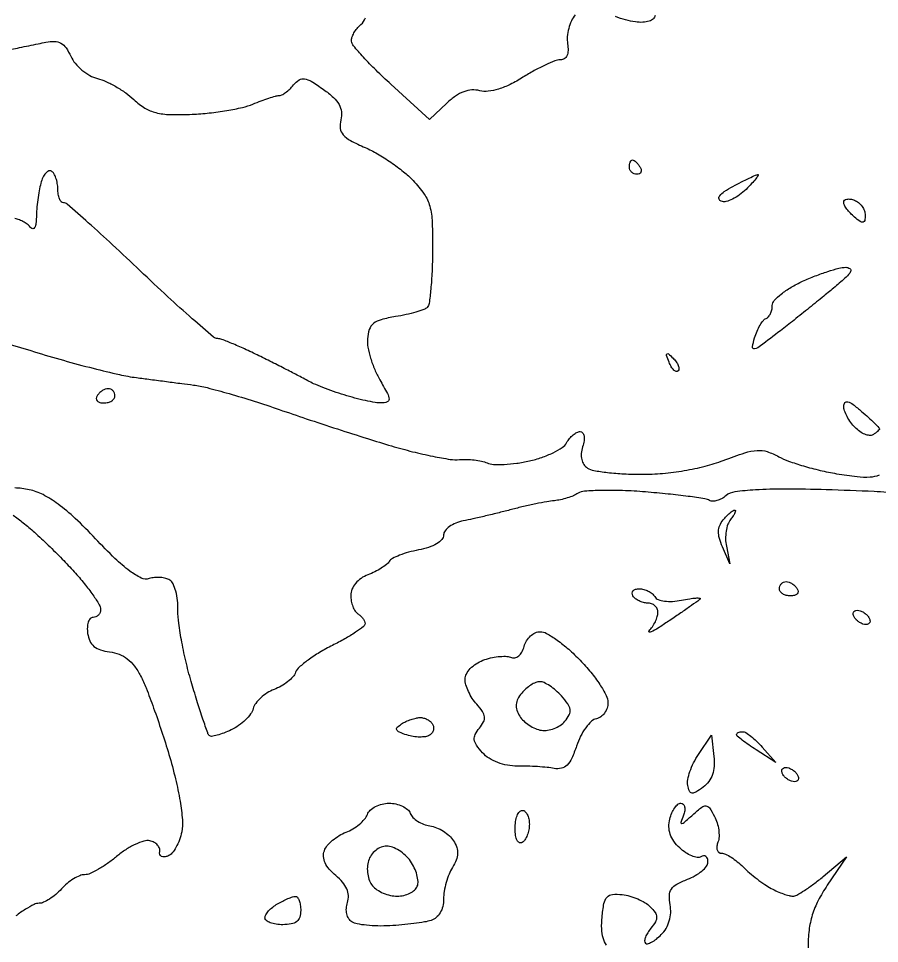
# Model space of a CAD drawing. Extents: x 0 to 102, y 0 to 135.
# Drawn here: x 41.24 to 51.44, y 9.76 to 20.71 of the extents above; entities that cross this region are included whole.
import ezdxf

# ---------------------------------------------------------------- set-up
doc = ezdxf.new("R2010")
doc.units = 0
doc.header["$MEASUREMENT"] = 0

msp = doc.modelspace()

# ---------------------------------------------------------------- linework, layer by layer
for points in [[(47.833149, 20.754163, 0.061295), (47.78942, 20.681229, 0.041285), (47.757452, 20.589441, 0.041359), (47.741059, 20.493913, 0.062636), (47.744244, 20.40975, -0.045441), (47.75007, 20.329105, -0.101272), (47.736671, 20.26934, -0.146253), (47.705231, 20.232973, -0.142832), (47.658687, 20.2194, 0.092708), (47.594125, 20.207325, 0.016363), (47.480206, 20.158826, 0.017227), (47.34881, 20.092135, 0.014745), (47.215179, 20.013189, -0.026558), (47.065975, 19.929732, -0.039012), (46.926412, 19.874166, -0.046017), (46.803441, 19.84809, -0.093461), (46.705197, 19.854919, 0.082143), (46.611946, 19.863509, 0.071692), (46.516124, 19.842565, 0.061138), (46.417397, 19.791109, 0.03792), (46.315491, 19.708974), (46.10911, 19.515088), (45.651881, 19.930694, -0.009695), (45.47606, 20.096847, -0.01363), (45.326282, 20.252237, -0.009834), (45.208926, 20.386018, -0.152425), (45.185526, 20.441691, -0.105588), (45.190573, 20.48538, -0.047772), (45.214233, 20.538235, -0.04439), (45.250962, 20.591341, -0.0461), (45.296068, 20.636398, 0.141187), (45.350432, 20.71628, 0.024403)], [(48.77963, 20.74548, -0.175831), (48.759567, 20.705376, -0.123693), (48.711076, 20.67808, -0.047882), (48.634541, 20.664873, -0.058423), (48.54654, 20.66853, -0.025281), (48.431664, 20.69287, -0.024598), (48.31073, 20.731412, -0.029893)], [(41.1579, 20.344688, -0.000202), (41.253292, 20.364453, -0.000124), (41.365627, 20.387653, -0.000124), (41.476742, 20.410543, -0.000223), (41.568055, 20.429288, -0.059048), (41.668666, 20.437765, -0.12146), (41.744242, 20.41639, -0.111647), (41.805245, 20.360717, -0.045319), (41.861278, 20.262422, 0.066903), (41.913788, 20.178877, 0.045603), (41.99327, 20.099472, 0.045578), (42.085898, 20.035736, 0.066518), (42.177817, 19.999157, -0.046167), (42.277913, 19.963955, -0.023656), (42.396186, 19.902719, -0.02329), (42.512976, 19.827594, -0.032316), (42.609499, 19.749092, 0.048654), (42.74027, 19.649642, 0.076885), (42.869805, 19.594955, 0.056569), (43.036707, 19.572626, 0.015915), (43.299855, 19.575744, 0.016234), (43.501341, 19.591116, 0.014485), (43.709269, 19.619904, 0.014696), (43.894637, 19.656695, 0.042922), (44.018657, 19.696575, -0.009404), (44.114879, 19.734796, -0.011203), (44.207047, 19.767077, -0.010056), (44.285569, 19.790883, -0.068673), (44.325549, 19.7964, 0.122887), (44.358984, 19.804744, 0.034859), (44.404781, 19.833379, 0.032863), (44.45371, 19.874106, 0.029557), (44.498757, 19.922285, -0.074175), (44.56545, 19.981968, -0.184356), (44.628375, 19.995861, -0.102855), (44.709197, 19.966147, -0.015369), (44.85407, 19.869557, -0.03027), (44.971493, 19.774738, -0.078784), (45.039068, 19.690094, -0.105054), (45.066235, 19.604446, -0.086141), (45.059118, 19.508502, 0.09086), (45.052681, 19.40912, 0.152497), (45.086441, 19.333359, 0.090873), (45.173203, 19.264948, 0.019406), (45.346998, 19.181503, -0.029475), (45.491867, 19.108323, -0.01873), (45.651623, 19.007239, -0.018808), (45.801475, 18.89585, -0.032823), (45.915462, 18.791257, -0.039383), (46.045371, 18.631918, -0.085195), (46.11183, 18.489011, -0.057805), (46.140481, 18.299226, -0.010787), (46.144989, 17.946545, -0.008892), (46.138777, 17.712849, -0.012817), (46.124312, 17.506528, -0.008552), (46.105084, 17.336677, -0.165375), (46.081995, 17.289795, -0.110666), (46.04197, 17.264424, -0.01532), (45.947759, 17.233841, -0.016936), (45.832144, 17.204395, -0.013616), (45.706084, 17.180376, 0.024305), (45.537548, 17.144514, 0.102891), (45.445721, 17.098638, 0.144577), (45.396425, 17.028889, 0.066256), (45.374551, 16.918591, 0.061629), (45.380521, 16.818627, 0.027034), (45.411696, 16.689448, 0.026253), (45.460037, 16.554235, 0.031815), (45.519748, 16.43355, -0.008056), (45.610735, 16.269715, -0.105529), (45.629868, 16.20332, -0.339343), (45.607946, 16.170151, -0.083311), (45.539103, 16.1586, -0.041594), (45.465886, 16.164701, -0.0114), (45.352056, 16.186484, -0.011441), (45.223679, 16.217188, -0.011701), (45.097806, 16.253525, -0.008736), (44.972837, 16.295204, -0.008287), (44.847167, 16.341927, -0.008266), (44.737404, 16.386925, -0.028702), (44.6688, 16.421169, 0.010037), (44.594616, 16.461725, 0.001738), (44.452523, 16.535113, 0.00189), (44.285114, 16.620043, 0.00169), (44.110737, 16.706945, 0.006633), (43.939918, 16.788552, 0.008988), (43.783383, 16.857415, 0.006447), (43.651292, 16.910722, 0.092935), (43.601805, 16.92, -0.178984), (43.550676, 16.938908, -0.002549), (43.299802, 17.156087, -0.006691), (43.010924, 17.415658, -0.004315), (42.68292, 17.7237, 0.003719), (42.355679, 18.03176, 0.005825), (42.0692, 18.291313, 0.001946), (41.819332, 18.510723, 0.181116), (41.774802, 18.5274, -0.223318), (41.749153, 18.539457, -0.07628), (41.727482, 18.575636, -0.058018), (41.712702, 18.628728, -0.03892), (41.7078, 18.691607, 0.041781), (41.702254, 18.75786, 0.043802), (41.685774, 18.821191, 0.047958), (41.661612, 18.872787, 0.121445), (41.632818, 18.902156, 0.242686), (41.600258, 18.904681, 0.113219), (41.564951, 18.879248, 0.073287), (41.531961, 18.828316, 0.041671), (41.507073, 18.759098, 0.020827), (41.487425, 18.671325, 0.011652), (41.470502, 18.563208, 0.01161), (41.458464, 18.452945, 0.018488), (41.45386, 18.3582, -0.027806), (41.448755, 18.28234, -0.087251), (41.433871, 18.233679, -0.270382), (41.41271, 18.220063, -0.250232), (41.389255, 18.2313, 0.066082), (41.356287, 18.265599, 0.036099), (41.308081, 18.298654, 0.035258), (41.253344, 18.325664, 0.046701), (41.2002, 18.341789, -0.086754)], [(41.101104, 16.860901, -0.0097), (41.430181, 16.765478, 0.006743), (41.774924, 16.663299, 0.006505), (42.126447, 16.569167, 0.00645), (42.438148, 16.494295, 0.023521), (42.6384, 16.458723, -0.000093), (42.805773, 16.437019, -0.000065), (42.994249, 16.412518, -0.000066), (43.174735, 16.389008, -0.000137), (43.3152, 16.370653, -0.029775), (43.474676, 16.340024, -0.007103), (43.735556, 16.26965, -0.007277), (44.033375, 16.180049, -0.007137), (44.3304, 16.081265, 0.00326), (44.650243, 15.97213, 0.002177), (45.017778, 15.851167, 0.002192), (45.375142, 15.737003, 0.004305), (45.660609, 15.649878, 0.010382), (45.908697, 15.582059, 0.011842), (46.148779, 15.527766, 0.011056), (46.353938, 15.491152, 0.063199), (46.464309, 15.488031, -0.031229), (46.547851, 15.491, -0.023425), (46.639652, 15.484216, -0.02388), (46.725754, 15.469583, -0.048992), (46.790774, 15.448467, 0.092487), (46.865882, 15.431082, 0.022726), (46.993177, 15.431392, 0.022493), (47.141427, 15.445198, 0.020798), (47.291813, 15.472474, 0.02746), (47.437805, 15.513811, 0.030674), (47.572924, 15.569693, 0.032175), (47.680531, 15.630993, 0.120186), (47.733193, 15.687585, -0.045328), (47.767961, 15.738318, -0.047105), (47.810898, 15.781244, -0.051812), (47.855178, 15.810738, -0.12161), (47.893505, 15.8202, -0.230909), (47.922547, 15.806032, -0.126389), (47.938755, 15.768907, -0.077733), (47.939044, 15.711299, -0.039321), (47.922548, 15.640438, 0.053604), (47.906286, 15.560308, 0.079658), (47.910988, 15.489007, 0.092603), (47.936328, 15.430627, 0.103321), (47.980297, 15.387934, 0.098883), (48.05418, 15.359476, 0.013957), (48.21643, 15.336179, 0.015462), (48.412427, 15.319719, 0.012602), (48.622943, 15.313895, 0.022925), (48.869765, 15.324611, 0.019987), (49.126244, 15.357933, 0.020406), (49.372429, 15.410399, 0.028093), (49.587993, 15.478726, -0.011768), (49.843689, 15.569056, -0.062305), (49.989234, 15.597288, -0.095443), (50.107102, 15.582698, -0.048542), (50.244551, 15.522881, 0.041386), (50.360237, 15.470557, 0.01401), (50.536148, 15.413427, 0.013825), (50.734969, 15.360887, 0.015446), (50.9292, 15.321552, 0.012876), (51.171096, 15.286681, 0.046247), (51.326889, 15.282786, 0.074127), (51.43795, 15.307088, 0.092196)], [(51.679837, 15.080535, 0.024482), (51.372369, 15.10993, 0.004576), (50.806336, 15.131002, 0.005824), (50.31409, 15.139081, 0.016076), (49.967452, 15.129586, 0.018489), (49.724051, 15.106022, 0.140728), (49.61967, 15.060269, -0.048257), (49.567875, 15.025116, -0.055415), (49.51259, 15.002447, -0.063721), (49.462194, 14.994771, -0.145373), (49.42542, 15.004745, 0.101248), (49.370959, 15.024734, 0.00456), (49.172319, 15.052897, 0.007489), (48.934467, 15.08079, 0.005276), (48.666297, 15.105318, 0.010803), (48.395355, 15.121336, 0.014411), (48.148894, 15.123462, 0.011611), (47.945634, 15.114632, 0.126445), (47.868432, 15.089203, -0.044847), (47.81355, 15.060622, -0.022398), (47.739819, 15.034068, -0.022037), (47.66046, 15.013225, -0.030211), (47.5875, 15.002022, 0.021466), (47.500037, 14.990152, 0.006513), (47.368597, 14.964759, 0.00651), (47.221869, 14.932428, 0.00705), (47.0799, 14.897083, -0.003763), (46.933312, 14.859563, -0.002884), (46.772564, 14.820688, -0.002916), (46.621699, 14.78605, -0.006901), (46.50885, 14.762463, 0.047611), (46.419839, 14.736152, 0.059896), (46.344541, 14.694802, 0.072046), (46.2933, 14.645542, 0.166838), (46.2762, 14.595722, -0.188005), (46.255634, 14.54296, -0.072531), (46.193621, 14.492541, -0.055017), (46.098882, 14.449331, -0.033148), (45.979166, 14.418543, 0.021235), (45.861811, 14.391324, 0.025858), (45.75482, 14.355621, 0.025831), (45.6698, 14.317098, 0.135861), (45.632548, 14.282591, -0.089929), (45.600115, 14.246565, -0.025347), (45.537815, 14.203227, -0.02468), (45.461137, 14.160562, -0.023776), (45.379682, 14.125076, 0.060284), (45.298387, 14.082365, 0.067901), (45.233233, 14.022902, 0.074327), (45.190942, 13.953467, 0.100002), (45.1764, 13.881487, 0.046321), (45.182666, 13.813994, 0.046064), (45.201251, 13.748678, 0.050047), (45.228548, 13.694846, 0.112452), (45.261, 13.6629, -0.050095), (45.293362, 13.638109, -0.047672), (45.320749, 13.606994, -0.051329), (45.339497, 13.574543, -0.105723), (45.3456, 13.546003, -0.235968), (45.328614, 13.512014, -0.014005), (45.231977, 13.443625, -0.018679), (45.107013, 13.366922, -0.012493), (44.958798, 13.288213, 0.019098), (44.807212, 13.20513, 0.022893), (44.671597, 13.115239, 0.022426), (44.565939, 13.0305, 0.121486), (44.52426, 12.970637, -0.093889), (44.491287, 12.917294, -0.039517), (44.429403, 12.859534, -0.037298), (44.351548, 12.806569, -0.039896), (44.268375, 12.767101, 0.049837), (44.185897, 12.725937, 0.04497), (44.110074, 12.668011, 0.047732), (44.051511, 12.602984, 0.095784), (44.02177, 12.540903, -0.095107), (43.991274, 12.477027, -0.041854), (43.929355, 12.406247, -0.039426), (43.849009, 12.339989, -0.042489), (43.76117, 12.289009, -0.018703), (43.673383, 12.251527, -0.027396), (43.593448, 12.225802, -0.026069), (43.528659, 12.212368, -0.238822), (43.502148, 12.221052, -0.112639), (43.482484, 12.252343, -0.002688), (43.426119, 12.416175, -0.005766), (43.362989, 12.610278, -0.003869), (43.295111, 12.833515, -0.013046), (43.230401, 13.075448, -0.012125), (43.17665, 13.326385, -0.012207), (43.139734, 13.551769, -0.039468), (43.130789, 13.703104, 0.032136), (43.125582, 13.820313, 0.037916), (43.105225, 13.92943, 0.041393), (43.074126, 14.016519, 0.146863), (43.035564, 14.060722, 0.078727), (42.986296, 14.081824, 0.043356), (42.921431, 14.09235, 0.041884), (42.852104, 14.091692, 0.052138), (42.788947, 14.07906, -0.192199), (42.696045, 14.086339, -0.045576), (42.560938, 14.168996, -0.031975), (42.385176, 14.318262, -0.011521), (42.154447, 14.551602, 0.014206), (41.913265, 14.79291, 0.030183), (41.710859, 14.962324, 0.039256), (41.533078, 15.073309, 0.068012), (41.3694, 15.131907, 0.043516), (41.197642, 15.152792, 0.007787)], [(41.178458, 14.830616, -0.017887), (41.298192, 14.74155, -0.01529), (41.431807, 14.62765, -0.007475), (41.595382, 14.474824, -0.007408), (41.760858, 14.310729, -0.010654), (41.902025, 14.160246, -0.012611), (42.022045, 14.019744, -0.016819), (42.123346, 13.885958, -0.014091), (42.199648, 13.771073, -0.140434), (42.2154, 13.716096, -0.093665), (42.208511, 13.679643, -0.096519), (42.18882, 13.648652, -0.099103), (42.159441, 13.627909, -0.104685), (42.124916, 13.6206, 0.216622), (42.092514, 13.605871, 0.099259), (42.068953, 13.564685, 0.070854), (42.057736, 13.503138, 0.045002), (42.061466, 13.43025, 0.072461), (42.087634, 13.341179, 0.111789), (42.136205, 13.277693, 0.09852), (42.212354, 13.236224, 0.046975), (42.321922, 13.213056, -0.064969), (42.434045, 13.185112, -0.071837), (42.53111, 13.129866, -0.065535), (42.615249, 13.044652, -0.042755), (42.689081, 12.927593, -0.026251), (42.753523, 12.785114, -0.006699), (42.842528, 12.547841, -0.006808), (42.936949, 12.273841, -0.006854), (43.023654, 11.997986, -0.013393), (43.101616, 11.709614, -0.018122), (43.15552, 11.445081, -0.019431), (43.183517, 11.223922, -0.071235), (43.175751, 11.083307, -0.038863), (43.148503, 10.986763, -0.041851), (43.10714, 10.898081, -0.045832), (43.058751, 10.829093, -0.125938), (43.010622, 10.794953, -0.070361), (42.96756, 10.785056, -0.148292), (42.934335, 10.792103, -0.193114), (42.91606, 10.814435, -0.127578), (42.914365, 10.84797, 0.138404), (42.911519, 10.887549, 0.09846), (42.888409, 10.92583, 0.084472), (42.848495, 10.95699, 0.069345), (42.797731, 10.975856, 0.128617), (42.727957, 10.973171, 0.036623), (42.625896, 10.933876, 0.034281), (42.512925, 10.870794, 0.030436), (42.404819, 10.790531, -0.021496), (42.29775, 10.708029, -0.024083), (42.187867, 10.638312, -0.024336), (42.089563, 10.588555, -0.105362), (42.025949, 10.575, 0.100307), (41.968161, 10.563289, 0.037595), (41.894294, 10.525298, 0.035381), (41.817753, 10.470546, 0.035908), (41.7501, 10.4058, -0.03262), (41.683327, 10.34105, -0.03371), (41.609396, 10.286303, -0.035796), (41.539221, 10.248107, -0.10713), (41.486132, 10.2366, 0.118508), (41.42661, 10.222291, 0.02111), (41.326217, 10.165601, 0.021777), (41.211915, 10.087436, 0.018125)], [(48.203364, 9.740502, -0.074054), (48.165053, 9.825789, -0.059608), (48.147908, 9.935321, -0.032769), (48.151891, 10.071134, -0.021864), (48.174636, 10.234246, -0.137093), (48.21124, 10.309109, -0.191093), (48.27478, 10.34106, -0.050219), (48.39087, 10.339658, -0.042493), (48.480515, 10.321733, -0.031863), (48.575248, 10.287581, -0.032577), (48.660859, 10.243572, -0.061435), (48.722003, 10.195854, -0.041863), (48.779798, 10.127477, -0.146237), (48.798184, 10.073379, -0.143617), (48.784023, 10.017469, -0.039863), (48.731427, 9.942701, 0.034122), (48.692333, 9.888459, 0.04979), (48.666368, 9.835627, 0.062153), (48.655907, 9.791573, 0.227402), (48.665173, 9.765227, 0.267323), (48.692039, 9.757995, 0.057095), (48.738831, 9.776334, 0.045419), (48.795242, 9.813162, 0.029071), (48.853738, 9.865224, 0.064906), (48.910535, 9.939049, 0.05986), (48.948391, 10.026972, 0.059082), (48.964684, 10.122488, 0.060026), (48.958042, 10.218637, -0.054648), (48.949186, 10.329526, -0.142482), (48.973551, 10.404927, -0.120429), (49.037912, 10.463164, -0.033727), (49.162232, 10.519932, 0.037946), (49.255677, 10.563557, 0.046785), (49.334676, 10.618317, 0.05379), (49.389385, 10.675456, 0.165539), (49.4064, 10.72544, 0.078533), (49.400161, 10.764916, 0.156427), (49.38187, 10.79033, 0.185137), (49.354676, 10.797871, 0.114989), (49.322895, 10.787177, -0.179311), (49.279041, 10.778346, -0.059416), (49.214849, 10.796445, -0.05021), (49.142424, 10.835435, -0.038979), (49.072339, 10.8912, -0.050777), (49.002554, 10.970879, -0.071599), (48.959449, 11.05472, -0.07691), (48.943614, 11.14253, -0.070284), (48.954211, 11.233916, -0.039432), (48.979105, 11.305519, -0.050932), (49.013374, 11.366044, -0.060507), (49.051291, 11.407751, -0.179927), (49.086918, 11.421, -0.205996), (49.114201, 11.409262, -0.140898), (49.129937, 11.378904, -0.09134), (49.130683, 11.332593, -0.050125), (49.115711, 11.277693, 0.013147), (49.086269, 11.194493, 0.529446), (49.096273, 11.181604, 0.165525), (49.123723, 11.192925, 0.004083), (49.226826, 11.284712, -0.015215), (49.33295, 11.375034, -0.190097), (49.38245, 11.390292, -0.231533), (49.423687, 11.366033, -0.023152), (49.483964, 11.264947, -0.049182), (49.515028, 11.19004, -0.040944), (49.533258, 11.105744, -0.04267), (49.53696, 11.025081, -0.081927), (49.523945, 10.961829, 0.061628), (49.511308, 10.910916, 0.107952), (49.515403, 10.867877, 0.150782), (49.535135, 10.839599, 0.167089), (49.566549, 10.8288, -0.111962), (49.613319, 10.818194, -0.029918), (49.680511, 10.780979, -0.028767), (49.753794, 10.728313, -0.02619), (49.822996, 10.666004, 0.019958), (49.897717, 10.597021, 0.013527), (49.987921, 10.524296, 0.013645), (50.079018, 10.458684, 0.026382), (50.155835, 10.412204, 0.018312), (50.227075, 10.37737, 0.018443), (50.300505, 10.347932, 0.018605), (50.366226, 10.327084, 0.067598), (50.409547, 10.3212, 0.128243), (50.457013, 10.333578, 0.015597), (50.550082, 10.389541, 0.017678), (50.65818, 10.464759, 0.01372), (50.770469, 10.55385), (51.04772, 10.7865), (50.81926, 10.449611, 0.029561), (50.711245, 10.268103, 0.044617), (50.641594, 10.097944, 0.044789), (50.603403, 9.918619, 0.030087), (50.5908, 9.709361, 0.01125)]]:
    msp.add_lwpolyline(points, format="xyb")
for points in [[(48.513107, 19.035, -0.151918), (48.530935, 19.029455, -0.038439), (48.554814, 19.010149, -0.035638), (48.579943, 18.982783, -0.029505), (48.6027, 18.9504, -0.082592), (48.615941, 18.918074, -0.161196), (48.613309, 18.890651, -0.182303), (48.595421, 18.872423, -0.108972), (48.565393, 18.8658, -0.093332), (48.531193, 18.87224, -0.09642), (48.502118, 18.890651, -0.099167), (48.482658, 18.91812, -0.105053), (48.4758, 18.9504, -0.042167), (48.478536, 18.982789, -0.061769), (48.486759, 19.010149, -0.081139), (48.498841, 19.028701, -0.210953)], [(49.99625, 18.862413, -0.62459), (50.001577, 18.853501, -0.023009), (49.971828, 18.812169, -0.019298), (49.922994, 18.755175, -0.00959), (49.857012, 18.686612, -0.039489), (49.779986, 18.620879, -0.045134), (49.696809, 18.571322, -0.050562), (49.619809, 18.543557, -0.142948), (49.563263, 18.54576, -0.24899), (49.537535, 18.572837, -0.239855), (49.545036, 18.61002, -0.08015), (49.599975, 18.660283, -0.021161), (49.7025, 18.72156, -0.005158), (49.802632, 18.774466, -0.007163), (49.893482, 18.81964, -0.004665), (49.970346, 18.855618, -0.086179)], [(51.1407, 18.557994, -0.080255), (51.189211, 18.529793, -0.06554), (51.230323, 18.485941, -0.066583), (51.258119, 18.433742, -0.089319), (51.2676, 18.38109, -0.040905), (51.262447, 18.318207, -0.317246), (51.24289, 18.298355, -0.200989), (51.208989, 18.305873, -0.019452), (51.1407, 18.3582, -0.030499), (51.092134, 18.403781, -0.033474), (51.051077, 18.453609, -0.035603), (51.022273, 18.500475, -0.120558), (51.0138, 18.535104, -0.21403), (51.024194, 18.558274, -0.138104), (51.051077, 18.571357, -0.088276), (51.092079, 18.571454, -0.048206)], [(51.037894, 17.764142, -0.157338), (51.087244, 17.748886, -0.382433), (51.095187, 17.714705, -0.082122), (51.043917, 17.64947, -0.010808), (50.910994, 17.533072, -0.003602), (50.778353, 17.42351, -0.00172), (50.606366, 17.284503, -0.001705), (50.425729, 17.140538, -0.002428), (50.264199, 17.01397, -0.003448), (50.028208, 16.833494, -0.094569), (49.95841, 16.799138, -0.541619), (49.933444, 16.82121, -0.038986), (49.958131, 16.929648, -0.026834), (49.987581, 17.008985, -0.031416), (50.024074, 17.08049, -0.03299), (50.061961, 17.135789, -0.135175), (50.094383, 17.1597, 0.125288), (50.122489, 17.179596, 0.064095), (50.146234, 17.216037, 0.057527), (50.162341, 17.262372, 0.054962), (50.1678, 17.311886, -0.188315), (50.190567, 17.370191, -0.038087), (50.273418, 17.447393, -0.035326), (50.389681, 17.527507, -0.026664), (50.52735, 17.599078, -0.013827), (50.676079, 17.661689, -0.014526), (50.825637, 17.714888, -0.014301), (50.956992, 17.753244, -0.060874)], [(48.993898, 16.68876, -0.043285), (49.030665, 16.64534, -0.063152), (49.054229, 16.601158, -0.082976), (49.0619, 16.56297, -0.20742), (49.051661, 16.537061, -0.278911), (49.028973, 16.531475, -0.120343), (49.001246, 16.548176, -0.070189), (48.972087, 16.586614, -0.036269), (48.946539, 16.641401, -0.008399), (48.917261, 16.722356, -0.286372), (48.92167, 16.741394, -0.400052), (48.938016, 16.741791, -0.011214)], [(42.304993, 16.3278, 0.089642), (42.270681, 16.321599, 0.053229), (42.233411, 16.302949, 0.051032), (42.199005, 16.275561, 0.06081), (42.1731, 16.2432, 0.139169), (42.163968, 16.211082, 0.191142), (42.174917, 16.183451, 0.138808), (42.206039, 16.164798, 0.066118), (42.252707, 16.1586, 0.062283), (42.303138, 16.164906, 0.080552), (42.345856, 16.183451, 0.097988), (42.374446, 16.210935, 0.153634), (42.3846, 16.2432, 0.092995), (42.378541, 16.275495, 0.096318), (42.361215, 16.302949, 0.099231), (42.335367, 16.321323, 0.105429)], [(51.2253, 16.058184, -0.005547), (51.306361, 15.986108, -0.008553), (51.374672, 15.92183, -0.003775), (51.43109, 15.866056, -0.198445), (51.4368, 15.852236, -0.186631), (51.432432, 15.840941, -0.02478), (51.413952, 15.822542, -0.025944), (51.388809, 15.802135, -0.019086), (51.35902, 15.782115, -0.169581), (51.319526, 15.773383, -0.066704), (51.264808, 15.787446, -0.05587), (51.204432, 15.820148, -0.044372), (51.14752, 15.867765, -0.039833), (51.096349, 15.927811, -0.035413), (51.05308, 15.997543, -0.037152), (51.023235, 16.066157, -0.084203), (51.0138, 16.121783, -0.176669), (51.028662, 16.162533, -0.299351), (51.062166, 16.172517, -0.09044), (51.123703, 16.141066, -0.015706)], [(49.723218, 14.8896, -0.428335), (49.731798, 14.880598, -0.093137), (49.726238, 14.857243, -0.04685), (49.706247, 14.82176, -0.021506), (49.674099, 14.779448, 0.090369), (49.641984, 14.722365, 0.043796), (49.621622, 14.640818, 0.041515), (49.614842, 14.54958, 0.046863), (49.623827, 14.462198), (49.664973, 14.2551), (49.576678, 14.456356, -0.035989), (49.541314, 14.555858, -0.073799), (49.531249, 14.637809, -0.089534), (49.545857, 14.708522, -0.07776), (49.584651, 14.773606, -0.019961), (49.624609, 14.818019, -0.025326), (49.665065, 14.855527, -0.024774), (49.701121, 14.88279, -0.150594)], [(50.332007, 14.0436, -0.089642), (50.366319, 14.037399, -0.053229), (50.403589, 14.018749, -0.051032), (50.437995, 13.991361, -0.06081), (50.4639, 13.959, -0.139169), (50.473032, 13.926882, -0.191142), (50.462083, 13.899251, -0.138808), (50.430961, 13.880598, -0.066118), (50.384293, 13.8744, -0.062283), (50.333862, 13.880706, -0.080552), (50.291144, 13.899251, -0.097988), (50.262554, 13.926735, -0.153634), (50.2524, 13.959, -0.092995), (50.258459, 13.991295, -0.096318), (50.275785, 14.018749, -0.099231), (50.301633, 14.037123, -0.105429)], [(48.592714, 13.959, -0.065089), (48.645524, 13.952096, -0.051932), (48.699244, 13.931645, -0.053434), (48.745801, 13.90152, -0.084239), (48.777167, 13.865877, 0.162697), (48.817851, 13.83198, 0.06052), (48.890895, 13.813236, 0.049142), (48.985613, 13.810195, 0.032833), (49.093242, 13.824458, -0.010702), (49.189901, 13.841648, -0.023493), (49.264561, 13.849713, -0.040463), (49.309517, 13.848803, -0.632209), (49.313426, 13.837826, -0.041088), (49.285262, 13.813946, -0.002104), (49.187593, 13.744671, -0.003341), (49.070472, 13.663501, -0.002416), (48.938895, 13.574538, -0.007274), (48.815955, 13.494842, -0.024588), (48.732521, 13.448015, -0.215336), (48.711114, 13.4472, -0.530116), (48.70845, 13.459713, 0.043567), (48.748923, 13.509963, 0.035786), (48.783136, 13.569797, 0.037124), (48.806649, 13.629764, 0.075005), (48.8142, 13.67982, 0.110062), (48.804851, 13.721777, 0.099907), (48.77839, 13.757493, 0.095011), (48.738837, 13.781448, 0.08901), (48.692293, 13.7898, -0.061875), (48.641783, 13.796075, -0.051278), (48.590837, 13.814651, -0.053305), (48.547062, 13.842012, -0.08825), (48.5181, 13.8744, -0.131946), (48.508467, 13.90654, -0.190139), (48.51845, 13.934149, -0.14379), (48.547995, 13.952771, -0.069308)], [(51.173014, 13.7052, -0.085235), (51.209242, 13.698979, -0.053414), (51.248122, 13.680349, -0.051777), (51.283627, 13.652962, -0.064269), (51.3099, 13.6206, -0.076764), (51.32359, 13.58825, -0.154201), (51.321976, 13.560851, -0.186277), (51.30563, 13.542704, -0.117858), (51.277586, 13.536, -0.085235), (51.241358, 13.542221, -0.053414), (51.202478, 13.560851, -0.051777), (51.166973, 13.588238, -0.064269), (51.1407, 13.6206, -0.076764), (51.12701, 13.65295, -0.154201), (51.128624, 13.680349, -0.186277), (51.14497, 13.698496, -0.117858)], [(47.42028, 13.4514, -0.131649), (47.496203, 13.431057, -0.02434), (47.618985, 13.351967, -0.024618), (47.757119, 13.242496, -0.020255), (47.8935, 13.112903, -0.022021), (48.01925, 12.971359, -0.025591), (48.125503, 12.825988, -0.025868), (48.201558, 12.695669, -0.119705), (48.222, 12.611506, -0.079737), (48.21168, 12.547207, -0.076725), (48.181715, 12.488423, -0.080976), (48.137238, 12.444016, -0.106944), (48.084859, 12.421253, 0.141765), (48.02539, 12.390404, 0.045704), (47.959313, 12.314956, 0.041343), (47.897541, 12.21313, 0.036024), (47.850049, 12.0978, -0.025897), (47.793962, 11.953365, -0.090857), (47.737568, 11.871532, -0.140981), (47.670737, 11.834494, -0.102684), (47.58534, 11.832674, 0.021403), (47.502705, 11.844365, 0.00855), (47.388721, 11.853578, 0.008443), (47.265308, 11.859341, 0.010533), (47.150564, 11.860341, -0.048099), (47.032397, 11.870263, -0.046188), (46.916614, 11.902582, -0.048418), (46.814475, 11.95335, -0.069409), (46.737039, 12.01813, -0.030637), (46.665244, 12.107952, -0.12155), (46.639817, 12.173288, -0.150677), (46.650392, 12.234942, -0.055995), (46.6992, 12.3093, 0.053029), (46.748371, 12.383255, 0.148202), (46.759799, 12.443801, 0.124837), (46.736268, 12.507061, 0.032778), (46.668576, 12.592498, -0.040738), (46.615539, 12.66167, -0.033921), (46.570707, 12.742791, -0.035214), (46.53984, 12.823164, -0.074203), (46.53, 12.889105, -0.125282), (46.54548, 12.949917, -0.064412), (46.591912, 13.013979, -0.057806), (46.660161, 13.071404, -0.055227), (46.740765, 13.112721, -0.032886), (46.830014, 13.140091, -0.031014), (46.923845, 13.15618, -0.032498), (47.008706, 13.159818, -0.08628), (47.068047, 13.148142, 0.133325), (47.11822, 13.143041, 0.128119), (47.164949, 13.163832, 0.101209), (47.203582, 13.21011, 0.059593), (47.230062, 13.277415, -0.073031), (47.2583, 13.343911, -0.070757), (47.304706, 13.400292, -0.075793), (47.36156, 13.438323, -0.110006)], [(47.415547, 12.8592, 0.09834), (47.367991, 12.849755, 0.04152), (47.309834, 12.81984, 0.038986), (47.251107, 12.776478, 0.041054), (47.200915, 12.725209, 0.053339), (47.15428, 12.654974, 0.099472), (47.135397, 12.589622, 0.102294), (47.143454, 12.523302, 0.058824), (47.178046, 12.450259, 0.065529), (47.224177, 12.39444, 0.043524), (47.289771, 12.343295, 0.04339), (47.363558, 12.304075, 0.063262), (47.434343, 12.284067, 0.075751), (47.506743, 12.28422, 0.053846), (47.585286, 12.305189, 0.053693), (47.657804, 12.342554, 0.073889), (47.712329, 12.391404, 0.055198), (47.762696, 12.467873, 0.153712), (47.773268, 12.530546, 0.121399), (47.74663, 12.597329, 0.028612), (47.670664, 12.691587, 0.030817), (47.604989, 12.755733, 0.032691), (47.533152, 12.809964, 0.034629), (47.465597, 12.847934, 0.111161)], [(45.996257, 12.434905, -0.069572), (46.038408, 12.429562, -0.053361), (46.081715, 12.412685, -0.054271), (46.119624, 12.387486, -0.080705), (46.145687, 12.357446, -0.109346), (46.157606, 12.32329, -0.099816), (46.154583, 12.286079, -0.095219), (46.137041, 12.251534, -0.089606), (46.107623, 12.225085, -0.10288), (46.061805, 12.208436, -0.039088), (45.993601, 12.203972, -0.036653), (45.916401, 12.210631, -0.037019), (45.841265, 12.228488, -0.020804), (45.752228, 12.260882, -0.185613), (45.722504, 12.288996, -0.321961), (45.727981, 12.319653, -0.051661), (45.778572, 12.359553, -0.032611), (45.830725, 12.388002, -0.025241), (45.89075, 12.412236, -0.025828), (45.949314, 12.429177, -0.054327)], [(49.816288, 12.267, -0.142218), (49.853645, 12.256155, -0.024894), (49.914118, 12.21345, -0.025257), (49.981994, 12.154499, -0.020305), (50.048938, 12.084704), (50.2101, 11.902408), (49.97745, 12.052134, -0.009246), (49.888296, 12.11187, -0.013955), (49.813141, 12.167445, -0.008657), (49.753408, 12.215942, -0.221397), (49.7448, 12.23443, -0.205766), (49.75015, 12.24688, -0.08308), (49.7658, 12.257433, -0.063374), (49.788921, 12.264608, -0.043614)], [(49.477108, 11.975072, -0.043966), (49.48009, 11.85785, -0.068404), (49.460133, 11.758908, -0.076716), (49.416708, 11.677252, -0.07389), (49.350208, 11.611282, -0.019036), (49.262435, 11.551772, -0.169715), (49.217611, 11.541678, -0.270848), (49.188084, 11.563833, -0.048267), (49.166746, 11.63242, -0.100938), (49.166477, 11.700078, -0.034614), (49.192409, 11.795094, -0.032743), (49.236385, 11.898791, -0.032428), (49.293646, 11.99621), (49.4487, 12.2247)], [(50.327014, 11.844, -0.085235), (50.363242, 11.837779, -0.053414), (50.402122, 11.819149, -0.051777), (50.437627, 11.791762, -0.064269), (50.4639, 11.7594, -0.076764), (50.47759, 11.72705, -0.154201), (50.475976, 11.699651, -0.186277), (50.45963, 11.681504, -0.117858), (50.431586, 11.6748, -0.085235), (50.395358, 11.681021, -0.053414), (50.356478, 11.699651, -0.051777), (50.320973, 11.727038, -0.064269), (50.2947, 11.7594, -0.076764), (50.28101, 11.79175, -0.154201), (50.282624, 11.819149, -0.186277), (50.29897, 11.837296, -0.117858)], [(45.629994, 11.421, -0.054474), (45.711868, 11.412053, -0.057298), (45.788413, 11.385651, -0.063946), (45.848553, 11.346733, -0.126247), (45.881276, 11.300662, 0.105428), (45.912559, 11.252545, 0.054629), (45.968786, 11.207533, 0.050799), (46.039428, 11.172144, 0.053977), (46.114337, 11.152612, -0.060237), (46.192682, 11.131137, -0.04321), (46.273531, 11.089637, -0.043724), (46.34471, 11.035751, -0.068979), (46.393843, 10.977142, -0.057319), (46.431542, 10.898177, -0.092881), (46.44231, 10.824788, -0.086251), (46.425958, 10.748678, -0.043663), (46.381333, 10.66104, 0.044529), (46.341036, 10.581563, 0.026785), (46.307083, 10.481356, 0.026693), (46.283831, 10.377261, 0.041622), (46.2762, 10.285749, -0.059501), (46.265834, 10.198949, -0.073487), (46.235313, 10.123507, -0.082188), (46.187884, 10.06664, -0.104404), (46.12815, 10.033729, -0.032547), (46.04884, 10.015121, -0.009147), (45.922982, 9.996473, -0.009182), (45.779589, 9.980572, -0.009556), (45.637605, 9.970194, -0.018668), (45.498778, 9.967901, -0.020675), (45.364846, 9.976236, -0.020559), (45.251997, 9.99267, -0.092222), (45.190014, 10.016686, -0.119582), (45.153089, 10.054073, -0.078787), (45.130346, 10.110375, -0.070392), (45.124557, 10.177443, -0.063305), (45.13711, 10.246085, 0.087578), (45.148079, 10.328308, 0.091777), (45.129856, 10.40788, 0.077334), (45.080581, 10.486035, 0.043339), (44.999544, 10.564188, -0.043034), (44.922052, 10.638831, -0.071994), (44.872981, 10.714657, -0.088861), (44.853752, 10.788919, -0.111084), (44.864024, 10.859193, -0.083771), (44.899299, 10.918909, -0.041262), (44.961707, 10.981593, -0.039423), (45.039044, 11.037547, -0.046083), (45.120394, 11.077389, 0.04371), (45.201518, 11.116645, 0.038688), (45.278183, 11.170845, 0.040708), (45.339681, 11.230968, 0.087453), (45.373707, 11.287619, -0.116173), (45.40845, 11.338653, -0.065571), (45.470104, 11.381819, -0.059912), (45.547752, 11.411063, -0.060198)], [(47.2068, 11.3364, -0.186414), (47.239099, 11.323924, -0.089706), (47.266549, 11.288164, -0.069539), (47.285158, 11.23503, -0.049547), (47.2914, 11.172193, -0.046881), (47.285133, 11.105502, -0.046318), (47.266549, 11.040863, -0.050262), (47.239249, 10.987512, -0.111412), (47.2068, 10.9557, -0.253782), (47.174246, 10.953859, -0.1651), (47.146507, 10.980639, -0.083483), (47.12801, 11.038552, -0.035659), (47.1222, 11.119907, -0.037227), (47.128381, 11.202816, -0.055981), (47.147051, 11.272805, -0.073461), (47.174391, 11.320646, -0.230178)], [(45.600304, 10.9134, 0.099247), (45.535526, 10.900414, 0.07152), (45.472067, 10.862505, 0.068708), (45.419521, 10.806361, 0.077097), (45.386611, 10.74014, 0.065242), (45.373126, 10.66476, 0.051047), (45.377722, 10.581691, 0.052308), (45.398592, 10.503803, 0.081783), (45.433569, 10.44404, 0.076283), (45.4866, 10.396982, 0.04448), (45.561997, 10.357284, 0.043274), (45.646578, 10.330262, 0.055743), (45.727608, 10.3212, 0.056583), (45.804413, 10.32992, 0.05832), (45.876481, 10.355624, 0.064637), (45.93332, 10.393534, 0.122378), (45.964667, 10.438388, 0.111471), (45.97305, 10.496047, 0.046866), (45.959615, 10.573707, 0.043275), (45.928938, 10.657367, 0.04329), (45.884321, 10.734488, 0.053145), (45.824627, 10.802933, 0.046349), (45.749198, 10.860845, 0.048842), (45.670202, 10.90043, 0.09199)], [(44.52075, 10.318627, -0.242849), (44.545057, 10.307304, -0.073767), (44.565562, 10.270742, -0.055291), (44.579575, 10.216622, -0.03574), (44.5842, 10.152, -0.07578), (44.572139, 10.072877, -0.149477), (44.536612, 10.02087, -0.124434), (44.472762, 9.991807, -0.044917), (44.3727, 9.9828, -0.036184), (44.291698, 9.98867, -0.0547), (44.223328, 10.006416, -0.071625), (44.176496, 10.032383, -0.234546), (44.1612, 10.063196, -0.136202), (44.171436, 10.100074, -0.046271), (44.20469, 10.145306, -0.041926), (44.252597, 10.190892, -0.037354), (44.30925, 10.229824, -0.015656), (44.370585, 10.263021, -0.016819), (44.432449, 10.29148, -0.016581), (44.486978, 10.312277, -0.072799)]]:
    msp.add_lwpolyline(points, format="xyb", close=True)

doc.saveas('drawing.dxf')
